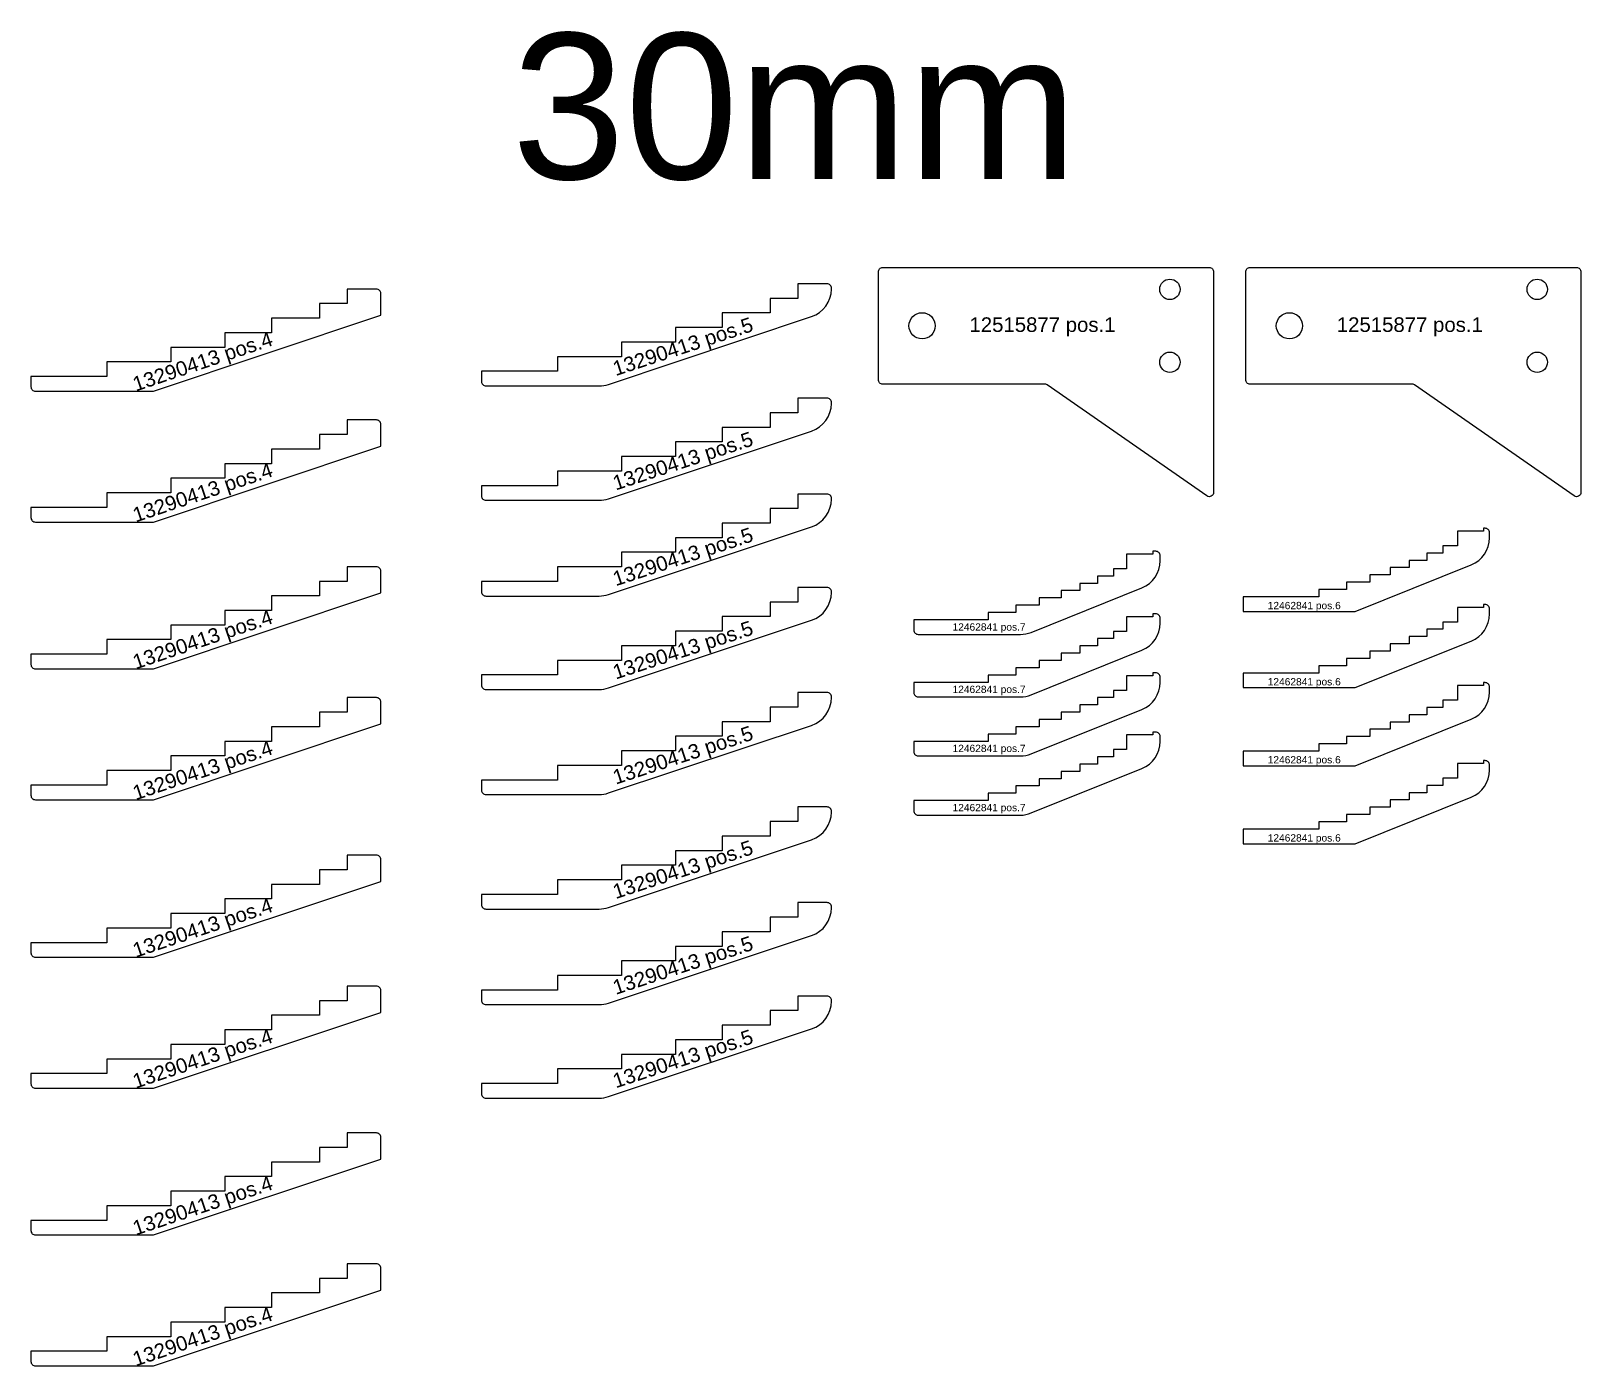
# Model space of a CAD drawing. Header units: millimetres. Extents: x 1181 to 2244, y 591 to 1507.
import ezdxf

# ---------------------------------------------------------------- set-up
doc = ezdxf.new("R2010")
doc.units = ezdxf.units.MM
for name, color, linetype in [('12462841', 7, 'Continuous'), ('12515877', 7, 'Continuous'), ('13290413', 7, 'Continuous'), ('Texto', 3, 'Continuous')]:
    doc.layers.add(name, color=color, linetype=linetype)
doc.styles.get("Standard").update_dxf_attribs({"font": 'arial.ttf'})

msp = doc.modelspace()

# ---------------------------------------------------------------- linework, layer by layer
at = {"layer": '12462841', "color": 4}
for points in [[(2181.1, 1159.3), (2181.1, 1162.8, 0.414214), (2178.1, 1165.8), (2177.1, 1165.8), (2177.1, 1163.8), (2159.1, 1163.8), (2159.1, 1153.8), (2149.1, 1153.8), (2149.1, 1148.8), (2138.1, 1148.8), (2138.1, 1143.8), (2138.1, 1143.8), (2126.1, 1143.8), (2126.1, 1138.8), (2113.1, 1138.8), (2113.1, 1133.8), (2099.1, 1133.8), (2099.1, 1128.8), (2083.1, 1128.8), (2083.1, 1123.8), (2064.1, 1123.8), (2064.1, 1118.8), (2012.1, 1118.8), (2012.1, 1108.8), (2089.1, 1108.8), (2168.6, 1140.7, 0.306166), (2181.1, 1159.3), (2181.1, 1162.8)], [(2181.1, 1107), (2181.1, 1110.5, 0.414214), (2178.1, 1113.5), (2177.1, 1113.5), (2177.1, 1111.5), (2159.1, 1111.5), (2159.1, 1101.5), (2149.1, 1101.5), (2149.1, 1096.5), (2138.1, 1096.5), (2138.1, 1091.5), (2138.1, 1091.5), (2126.1, 1091.5), (2126.1, 1086.5), (2113.1, 1086.5), (2113.1, 1081.5), (2099.1, 1081.5), (2099.1, 1076.5), (2083.1, 1076.5), (2083.1, 1071.5), (2064.1, 1071.5), (2064.1, 1066.5), (2012.1, 1066.5), (2012.1, 1056.5), (2089.1, 1056.5), (2168.6, 1088.4, 0.306166), (2181.1, 1107), (2181.1, 1110.5)], [(2181.1, 1053.4), (2181.1, 1056.9, 0.414214), (2178.1, 1059.9), (2177.1, 1059.9), (2177.1, 1057.9), (2159.1, 1057.9), (2159.1, 1047.9), (2149.1, 1047.9), (2149.1, 1042.9), (2138.1, 1042.9), (2138.1, 1037.9), (2138.1, 1037.9), (2126.1, 1037.9), (2126.1, 1032.9), (2113.1, 1032.9), (2113.1, 1027.9), (2099.1, 1027.9), (2099.1, 1022.9), (2083.1, 1022.9), (2083.1, 1017.9), (2064.1, 1017.9), (2064.1, 1012.9), (2012.1, 1012.9), (2012.1, 1002.9), (2089.1, 1002.9), (2168.6, 1034.9, 0.306166), (2181.1, 1053.4), (2181.1, 1056.9)], [(2181.1, 999.9), (2181.1, 1003.4, 0.414214), (2178.1, 1006.4), (2177.1, 1006.4), (2177.1, 1004.4), (2159.1, 1004.4), (2159.1, 994.4), (2149.1, 994.4), (2149.1, 989.4), (2138.1, 989.4), (2138.1, 984.4), (2138.1, 984.4), (2126.1, 984.4), (2126.1, 979.4), (2113.1, 979.4), (2113.1, 974.4), (2099.1, 974.4), (2099.1, 969.4), (2083.1, 969.4), (2083.1, 964.4), (2064.1, 964.4), (2064.1, 959.4), (2012.1, 959.4), (2012.1, 949.4), (2089.1, 949.4), (2168.6, 981.3, 0.306166), (2181.1, 999.9), (2181.1, 1003.4)]]:
    msp.add_lwpolyline(points, format="xyb", dxfattribs=at)
for points in [[(1955.2, 1143.5), (1955.2, 1147, 0.414214), (1952.2, 1150), (1950.2, 1150), (1950.2, 1148), (1932.2, 1148), (1932.2, 1138), (1923.2, 1138), (1923.2, 1133), (1912.2, 1133), (1912.2, 1128), (1900.2, 1128), (1900.2, 1123), (1887.2, 1123), (1887.2, 1118), (1872.2, 1118), (1872.2, 1113), (1856.2, 1113), (1856.2, 1108), (1837.2, 1108), (1837.2, 1103), (1786.2, 1103), (1786.2, 1096, 0.414214), (1789.2, 1093), (1859.3, 1093, 0.095887), (1866.8, 1094.4), (1942.7, 1124.9, 0.306166)], [(1955.2, 1100.7), (1955.2, 1104.1, 0.414214), (1952.2, 1107.1), (1950.2, 1107.1), (1950.2, 1105.1), (1932.2, 1105.1), (1932.2, 1095.1), (1923.2, 1095.1), (1923.2, 1090.1), (1912.2, 1090.1), (1912.2, 1085.1), (1900.2, 1085.1), (1900.2, 1080.1), (1887.2, 1080.1), (1887.2, 1075.1), (1872.2, 1075.1), (1872.2, 1070.1), (1856.2, 1070.1), (1856.2, 1065.1), (1837.2, 1065.1), (1837.2, 1060.1), (1786.2, 1060.1), (1786.2, 1053.1, 0.414214), (1789.2, 1050.1), (1859.3, 1050.1, 0.095887), (1866.8, 1051.6), (1942.7, 1082.1, 0.306166)], [(1955.2, 1060.1), (1955.2, 1063.6, 0.414214), (1952.2, 1066.6), (1950.2, 1066.6), (1950.2, 1064.6), (1932.2, 1064.6), (1932.2, 1054.6), (1923.2, 1054.6), (1923.2, 1049.6), (1912.2, 1049.6), (1912.2, 1044.6), (1900.2, 1044.6), (1900.2, 1039.6), (1887.2, 1039.6), (1887.2, 1034.6), (1872.2, 1034.6), (1872.2, 1029.6), (1856.2, 1029.6), (1856.2, 1024.6), (1837.2, 1024.6), (1837.2, 1019.6), (1786.2, 1019.6), (1786.2, 1012.6, 0.414214), (1789.2, 1009.6), (1859.3, 1009.6, 0.095887), (1866.8, 1011), (1942.7, 1041.5, 0.306166)], [(1955.2, 1019.5), (1955.2, 1023, 0.414214), (1952.2, 1026), (1950.2, 1026), (1950.2, 1024), (1932.2, 1024), (1932.2, 1014), (1923.2, 1014), (1923.2, 1009), (1912.2, 1009), (1912.2, 1004), (1900.2, 1004), (1900.2, 999), (1887.2, 999), (1887.2, 994), (1872.2, 994), (1872.2, 989), (1856.2, 989), (1856.2, 984), (1837.2, 984), (1837.2, 979), (1786.2, 979), (1786.2, 972, 0.414214), (1789.2, 969), (1859.3, 969, 0.095887), (1866.8, 970.5), (1942.7, 1001, 0.306166)]]:
    msp.add_lwpolyline(points, format="xyb", close=True, dxfattribs=at)
at = {"layer": '12515877', "color": 4, "linetype": 'Continuous', "lineweight": 25}
for points in [[(1991.9, 1341.7), (1991.9, 1190.5, -0.605768), (1987.2, 1188), (1877.7, 1264.2, 0.153131), (1876, 1264.7), (1764.9, 1264.7, -0.414214), (1761.9, 1267.7), (1761.9, 1341.7, -0.414214), (1764.9, 1344.7), (1988.9, 1344.7, -0.414214)], [(2243.9, 1341.7), (2243.9, 1190.5, -0.605768), (2239.2, 1188), (2129.7, 1264.2, 0.153131), (2128, 1264.7), (2016.9, 1264.7, -0.414214), (2013.9, 1267.7), (2013.9, 1341.7, -0.414214), (2016.9, 1344.7), (2240.9, 1344.7, -0.414214)]]:
    msp.add_lwpolyline(points, format="xyb", close=True, dxfattribs=at)
for centre, radius in [((1961.9, 1329.7), 7), ((2213.9, 1329.7), 7), ((1791.9, 1304.7), 9), ((2043.9, 1304.7), 9), ((1961.9, 1279.7), 7), ((2213.9, 1279.7), 7)]:
    msp.add_circle(centre, radius, dxfattribs=at)
at = {"layer": '13290413', "color": 4}
for points in [[(1264.6, 1259.9), (1420.6, 1311.9), (1420.6, 1326.9, 0.414214), (1417.6, 1329.9), (1397.6, 1329.9), (1397.6, 1319.9), (1378.6, 1319.9), (1378.6, 1309.9), (1347.3, 1309.9), (1345.6, 1309.9), (1345.6, 1299.9), (1313.6, 1299.9), (1313.6, 1289.9), (1276.6, 1289.9), (1276.6, 1279.9), (1232.6, 1279.9), (1232.6, 1269.9), (1180.6, 1269.9), (1180.6, 1262.9, 0.414214), (1183.6, 1259.9)], [(1264.6, 1170.1), (1420.6, 1222.1), (1420.6, 1237.1, 0.414214), (1417.6, 1240.1), (1397.6, 1240.1), (1397.6, 1230.1), (1378.6, 1230.1), (1378.6, 1220.1), (1347.3, 1220.1), (1345.6, 1220.1), (1345.6, 1210.1), (1313.6, 1210.1), (1313.6, 1200.1), (1276.6, 1200.1), (1276.6, 1190.1), (1232.6, 1190.1), (1232.6, 1180.1), (1180.6, 1180.1), (1180.6, 1173.1, 0.414214), (1183.6, 1170.1)], [(1264.6, 1069.4), (1420.6, 1121.4), (1420.6, 1136.4, 0.414214), (1417.6, 1139.4), (1397.6, 1139.4), (1397.6, 1129.4), (1378.6, 1129.4), (1378.6, 1119.4), (1347.3, 1119.4), (1345.6, 1119.4), (1345.6, 1109.4), (1313.6, 1109.4), (1313.6, 1099.4), (1276.6, 1099.4), (1276.6, 1089.4), (1232.6, 1089.4), (1232.6, 1079.4), (1180.6, 1079.4), (1180.6, 1072.4, 0.414214), (1183.6, 1069.4)], [(1264.6, 979.6), (1420.6, 1031.6), (1420.6, 1046.6, 0.414214), (1417.6, 1049.6), (1397.6, 1049.6), (1397.6, 1039.6), (1378.6, 1039.6), (1378.6, 1029.6), (1347.3, 1029.6), (1345.6, 1029.6), (1345.6, 1019.6), (1313.6, 1019.6), (1313.6, 1009.6), (1276.6, 1009.6), (1276.6, 999.6), (1232.6, 999.6), (1232.6, 989.6), (1180.6, 989.6), (1180.6, 982.6, 0.414214), (1183.6, 979.6)], [(1264.6, 871.5), (1420.6, 923.5), (1420.6, 938.5, 0.414214), (1417.6, 941.5), (1397.6, 941.5), (1397.6, 931.5), (1378.6, 931.5), (1378.6, 921.5), (1347.3, 921.5), (1345.6, 921.5), (1345.6, 911.5), (1313.6, 911.5), (1313.6, 901.5), (1276.6, 901.5), (1276.6, 891.5), (1232.6, 891.5), (1232.6, 881.5), (1180.6, 881.5), (1180.6, 874.5, 0.414214), (1183.6, 871.5)], [(1264.6, 781.7), (1420.6, 833.7), (1420.6, 848.7, 0.414214), (1417.6, 851.7), (1397.6, 851.7), (1397.6, 841.7), (1378.6, 841.7), (1378.6, 831.7), (1347.3, 831.7), (1345.6, 831.7), (1345.6, 821.7), (1313.6, 821.7), (1313.6, 811.7), (1276.6, 811.7), (1276.6, 801.7), (1232.6, 801.7), (1232.6, 791.7), (1180.6, 791.7), (1180.6, 784.7, 0.414214), (1183.6, 781.7)], [(1264.6, 681), (1420.6, 733), (1420.6, 748, 0.414214), (1417.6, 751), (1397.6, 751), (1397.6, 741), (1378.6, 741), (1378.6, 731), (1347.3, 731), (1345.6, 731), (1345.6, 721), (1313.6, 721), (1313.6, 711), (1276.6, 711), (1276.6, 701), (1232.6, 701), (1232.6, 691), (1180.6, 691), (1180.6, 684, 0.414214), (1183.6, 681)], [(1264.6, 591.2), (1420.6, 643.2), (1420.6, 658.2, 0.414214), (1417.6, 661.2), (1397.6, 661.2), (1397.6, 651.2), (1378.6, 651.2), (1378.6, 641.2), (1347.3, 641.2), (1345.6, 641.2), (1345.6, 631.2), (1313.6, 631.2), (1313.6, 621.2), (1276.6, 621.2), (1276.6, 611.2), (1232.6, 611.2), (1232.6, 601.2), (1180.6, 601.2), (1180.6, 594.2, 0.414214), (1183.6, 591.2)]]:
    msp.add_lwpolyline(points, format="xyb", close=True, dxfattribs=at)
for points in [[(1729.7, 1329.9), (1729.7, 1330.5, 0.414214), (1726.7, 1333.5), (1706.7, 1333.5), (1706.7, 1323.5), (1687.7, 1323.5), (1687.7, 1313.5), (1654.7, 1313.5), (1654.7, 1303.5), (1622.7, 1303.5), (1622.7, 1293.5), (1585.7, 1293.5), (1585.7, 1283.5), (1541.7, 1283.5), (1541.7, 1273.5), (1489.7, 1273.5), (1489.7, 1266.5, 0.414214), (1492.7, 1263.5), (1570.4, 1263.5), (1570.4, 1263.5, 0.080612), (1576.8, 1264.5), (1716, 1311, 0.322823), (1729.7, 1329.9), (1729.7, 1330.5)], [(1729.7, 1251.4), (1729.7, 1252, 0.414214), (1726.7, 1255), (1706.7, 1255), (1706.7, 1245), (1687.7, 1245), (1687.7, 1235), (1654.7, 1235), (1654.7, 1225), (1622.7, 1225), (1622.7, 1215), (1585.7, 1215), (1585.7, 1205), (1541.7, 1205), (1541.7, 1195), (1489.7, 1195), (1489.7, 1188, 0.414214), (1492.7, 1185), (1570.4, 1185), (1570.4, 1185, 0.080612), (1576.8, 1186), (1716, 1232.5, 0.322823), (1729.7, 1251.4), (1729.7, 1252)], [(1729.7, 1185.7), (1729.7, 1186.3, 0.414214), (1726.7, 1189.3), (1706.7, 1189.3), (1706.7, 1179.3), (1687.7, 1179.3), (1687.7, 1169.3), (1654.7, 1169.3), (1654.7, 1159.3), (1622.7, 1159.3), (1622.7, 1149.3), (1585.7, 1149.3), (1585.7, 1139.3), (1541.7, 1139.3), (1541.7, 1129.3), (1489.7, 1129.3), (1489.7, 1122.3, 0.414214), (1492.7, 1119.3), (1570.4, 1119.3), (1570.4, 1119.3, 0.080612), (1576.8, 1120.4), (1716, 1166.8, 0.322823), (1729.7, 1185.7), (1729.7, 1186.3)], [(1729.7, 1121.7), (1729.7, 1122.2, 0.414214), (1726.7, 1125.2), (1706.7, 1125.2), (1706.7, 1115.2), (1687.7, 1115.2), (1687.7, 1105.2), (1654.7, 1105.2), (1654.7, 1095.2), (1622.7, 1095.2), (1622.7, 1085.2), (1585.7, 1085.2), (1585.7, 1075.2), (1541.7, 1075.2), (1541.7, 1065.2), (1489.7, 1065.2), (1489.7, 1058.2, 0.414214), (1492.7, 1055.2), (1570.4, 1055.2), (1570.4, 1055.2, 0.080612), (1576.8, 1056.3), (1716, 1102.7, 0.322823), (1729.7, 1121.7), (1729.7, 1122.2)], [(1729.7, 1049.6), (1729.7, 1050.1, 0.414214), (1726.7, 1053.1), (1706.7, 1053.1), (1706.7, 1043.1), (1687.7, 1043.1), (1687.7, 1033.1), (1654.7, 1033.1), (1654.7, 1023.1), (1622.7, 1023.1), (1622.7, 1013.1), (1585.7, 1013.1), (1585.7, 1003.1), (1541.7, 1003.1), (1541.7, 993.1), (1489.7, 993.1), (1489.7, 986.1, 0.414214), (1492.7, 983.1), (1570.4, 983.1), (1570.4, 983.1, 0.080612), (1576.8, 984.2), (1716, 1030.6, 0.322823), (1729.7, 1049.6), (1729.7, 1050.1)], [(1729.7, 971.1), (1729.7, 971.6, 0.414214), (1726.7, 974.6), (1706.7, 974.6), (1706.7, 964.6), (1687.7, 964.6), (1687.7, 954.6), (1654.7, 954.6), (1654.7, 944.6), (1622.7, 944.6), (1622.7, 934.6), (1585.7, 934.6), (1585.7, 924.6), (1541.7, 924.6), (1541.7, 914.6), (1489.7, 914.6), (1489.7, 907.6, 0.414214), (1492.7, 904.6), (1570.4, 904.6), (1570.4, 904.6, 0.080612), (1576.8, 905.7), (1716, 952.1, 0.322823), (1729.7, 971.1), (1729.7, 971.6)], [(1729.7, 905.4), (1729.7, 906, 0.414214), (1726.7, 909), (1706.7, 909), (1706.7, 899), (1687.7, 899), (1687.7, 889), (1654.7, 889), (1654.7, 879), (1622.7, 879), (1622.7, 869), (1585.7, 869), (1585.7, 859), (1541.7, 859), (1541.7, 849), (1489.7, 849), (1489.7, 842, 0.414214), (1492.7, 839), (1570.4, 839), (1570.4, 839, 0.080612), (1576.8, 840), (1716, 886.4, 0.322823), (1729.7, 905.4), (1729.7, 906)], [(1729.7, 841.3), (1729.7, 841.9, 0.414214), (1726.7, 844.9), (1706.7, 844.9), (1706.7, 834.9), (1687.7, 834.9), (1687.7, 824.9), (1654.7, 824.9), (1654.7, 814.9), (1622.7, 814.9), (1622.7, 804.9), (1585.7, 804.9), (1585.7, 794.9), (1541.7, 794.9), (1541.7, 784.9), (1489.7, 784.9), (1489.7, 777.9, 0.414214), (1492.7, 774.9), (1570.4, 774.9), (1570.4, 774.9, 0.080612), (1576.8, 775.9), (1716, 822.3, 0.322823), (1729.7, 841.3), (1729.7, 841.9)]]:
    msp.add_lwpolyline(points, format="xyb", dxfattribs=at)

# ---------------------------------------------------------------- texts
at = {"insert": (1110.9, 1505.4), "char_height": 100, "attachment_point": 1}
msp.add_mtext_dynamic_manual_height_columns('{\\W5.14782;  }30mm', width=1172.473, gutter_width=12.5, heights=[0], dxfattribs=at)
at = {"layer": 'Texto', "color": 4, "char_height": 10}
for s, insert, attachment_point, rotation in [('13290413 pos.5', (1578.6, 1279.7), 1, 18.1428), ('13290413 pos.4', (1344.2, 1301), 3, 18.6157), ('13290413 pos.5', (1578.6, 1201.2), 1, 18.1428), ('13290413 pos.4', (1344.2, 1211.2), 3, 18.6157), ('13290413 pos.5', (1578.6, 1135.5), 1, 18.1428), ('13290413 pos.4', (1344.2, 1110.4), 3, 18.6157), ('13290413 pos.5', (1578.6, 1071.5), 1, 18.1428), ('13290413 pos.5', (1578.6, 999.4), 1, 18.1428), ('13290413 pos.4', (1344.2, 1020.6), 3, 18.6157), ('13290413 pos.5', (1578.6, 920.9), 1, 18.1428), ('13290413 pos.4', (1344.2, 912.6), 3, 18.6157), ('13290413 pos.5', (1578.6, 855.2), 1, 18.1428), ('13290413 pos.4', (1344.2, 822.8), 3, 18.6157), ('13290413 pos.5', (1578.6, 791.1), 1, 18.1428), ('13290413 pos.4', (1344.2, 722), 3, 18.6157), ('13290413 pos.4', (1344.2, 632.2), 3, 18.6157)]:
    msp.add_mtext_dynamic_manual_height_columns(s, width=105.178, gutter_width=12.5, heights=[0], dxfattribs=dict(at, insert=insert, attachment_point=attachment_point, rotation=rotation))
at = {"layer": 'Texto', "color": 4}
for s, width, insert, char_height, attachment_point in [('12515877 pos.1', 105.689, (1824.4, 1310.5), 10, 1), ('12515877 pos.1', 105.689, (2076.4, 1310.5), 10, 1), ('12462841 pos.6', 161.025, (2079.1, 1115.3), 5, 3), ('12462841 pos.7', 161.025, (1812.8, 1100.6), 5, 1), ('12462841 pos.7', 161.025, (1812.8, 1057.8), 5, 1), ('12462841 pos.6', 161.025, (2079.1, 1063), 5, 3), ('12462841 pos.7', 161.025, (1812.8, 1017.3), 5, 1), ('12462841 pos.6', 161.025, (2079.1, 1009.5), 5, 3), ('12462841 pos.7', 161.025, (1812.8, 976.7), 5, 1), ('12462841 pos.6', 161.025, (2079.1, 955.9), 5, 3)]:
    msp.add_mtext_dynamic_manual_height_columns(s, width=width, gutter_width=12.5, heights=[0], dxfattribs=dict(at, insert=insert, char_height=char_height, attachment_point=attachment_point))

doc.saveas('drawing.dxf')
